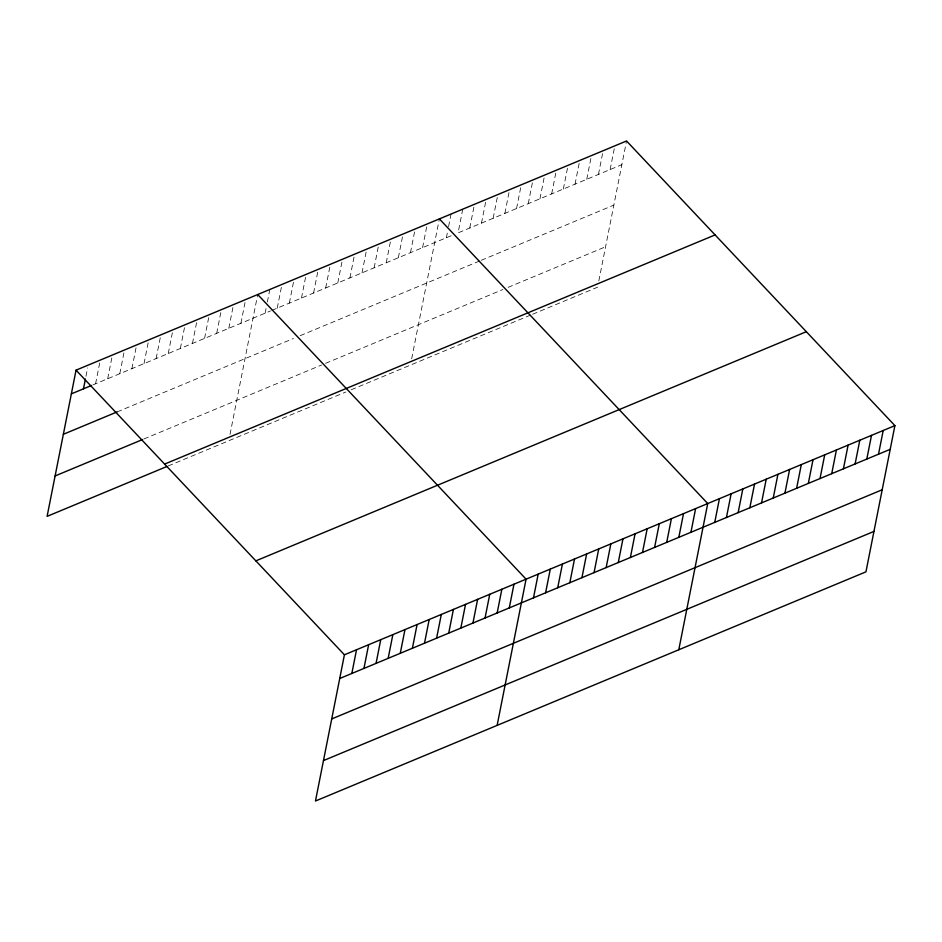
<?xml version="1.0" encoding="UTF-8"?>
<svg xmlns="http://www.w3.org/2000/svg" width="942" height="942" viewBox="0 0 942 942"><rect width="100%" height="100%" fill="white"/><g stroke="black" fill="none" stroke-linecap="round" stroke-linejoin="round"><path stroke-width="0.71" stroke-dasharray="4.71 3.53" d="M85.957 376.27L87.606 367.898M95.578 383.783L100.276 360.068M107.694 378.743L112.381 355.028M119.799 373.703L124.497 349.988M131.915 368.652L136.602 344.949M144.02 363.612L148.718 339.909M156.136 358.572L160.823 334.857M168.241 353.533L172.939 329.818M180.358 348.493L185.044 324.778M192.462 343.441L197.161 319.738M204.579 338.402L209.265 314.699M216.684 333.362L221.382 309.647M228.8 328.322L233.486 304.607M240.905 323.283L245.603 299.568M230.013 434.427L257.708 294.528M265.126 313.191L266.233 307.622M267.34 302.041L269.824 289.488M277.242 308.152L281.929 284.449M289.347 303.112L294.045 279.397M301.464 298.072L306.15 274.358M313.568 293.033L318.266 269.318M325.685 287.981L330.371 264.278M337.789 282.941L342.488 259.238M349.906 277.902L354.592 254.187M362.011 272.862L366.709 249.147M374.127 267.822L378.814 244.108M386.232 262.783L390.93 239.068M398.348 257.731L403.035 234.028M410.453 252.691L415.151 228.988M422.569 247.652L427.256 223.937M411.666 358.796L439.372 218.897M446.378 237.737L447.474 232.156M448.58 226.586L451.065 214.034M462.769 209.159L458.071 232.874L621.838 164.685M469.764 227.999L474.462 204.284M481.468 223.124L486.166 199.421M493.161 218.261L497.859 194.547M504.865 213.387L509.563 189.683M516.557 208.523L521.256 184.809M528.262 203.649L532.948 179.934M539.954 198.786L544.653 175.071M551.659 193.911L556.345 170.196M563.351 189.036L568.05 165.333M575.044 184.173L579.742 160.458M586.748 179.298L591.446 155.595M598.441 174.435L603.139 150.72M610.145 169.56L614.832 145.845M598.829 280.881L626.536 140.982M92.893 384.901L270.507 310.954M271.861 310.389L451.571 235.571M117.173 411.889L293.457 338.496M300.18 335.693L479.961 260.852M481.256 260.31L613.831 205.12M143.914 438.972L321.54 365.025M325.579 363.341L502.91 289.524M508.103 287.357L605.588 246.769M168.206 465.96L345.832 392.013M351.213 389.764L531.3 314.793M532.595 314.251L597.581 287.204"/><path stroke-width="1.41" d="M76.055 370.159L344.419 654.796L315.464 801.018L865.945 571.841L894.9 425.631L626.536 140.982L76.055 370.159L47.1 516.369L166.864 466.514M83.473 388.822L85.404 379.061M351.837 673.471L356.523 649.756M363.942 668.431L368.64 644.717M376.058 663.392L380.745 639.677M388.163 658.34L392.861 634.637M400.279 653.301L404.966 629.597M412.384 648.261L417.082 624.546M424.501 643.221L429.187 619.506M436.605 638.181L441.303 614.467M448.722 633.13L453.408 609.427M460.826 628.09L465.525 604.387M472.943 623.051L477.629 599.336M485.048 618.011L489.746 594.296M497.164 612.971L501.851 589.256M509.269 607.931L513.967 584.217M497.129 725.387L526.072 579.177L257.708 294.528M533.49 597.84L538.188 574.137M545.606 592.801L550.293 569.086M557.711 587.761L562.409 564.046M569.828 582.721L574.514 559.006M581.932 577.67L586.63 553.967M594.049 572.63L598.735 548.927M606.153 567.59L610.852 543.875M618.27 562.551L622.956 538.836M630.375 557.511L635.073 533.796M642.491 552.471L647.178 528.756M654.596 547.42L659.294 523.717M666.712 542.38L671.399 518.677M678.817 537.34L683.515 513.625M690.933 532.301L695.62 508.586M678.782 649.768L707.736 503.546L439.372 218.897M714.742 522.386L719.429 498.671M726.435 517.511L731.133 493.808M738.139 512.648L742.826 488.933M749.832 507.773L754.53 484.07M761.525 502.91L766.223 479.195M773.229 498.035L777.927 474.321M784.922 493.172L789.62 469.457M796.626 488.297L801.312 464.583M808.318 483.423L813.017 459.72M820.023 478.56L824.709 454.845M831.715 473.685L836.414 449.982M843.42 468.822L848.106 445.107M855.112 463.947L859.811 440.232M866.805 459.072L871.503 435.369M878.509 454.209L883.207 430.494M71.356 393.862L91.539 385.466M63.349 434.297L117.173 411.889M55.107 475.945L142.572 439.537M164.615 464.088L715.096 234.911M255.859 560.867L806.34 331.69M344.419 654.796L894.9 425.631M339.721 678.511L890.202 449.334M331.714 718.934L882.195 489.769M323.471 760.594L873.952 531.418"/></g></svg>
